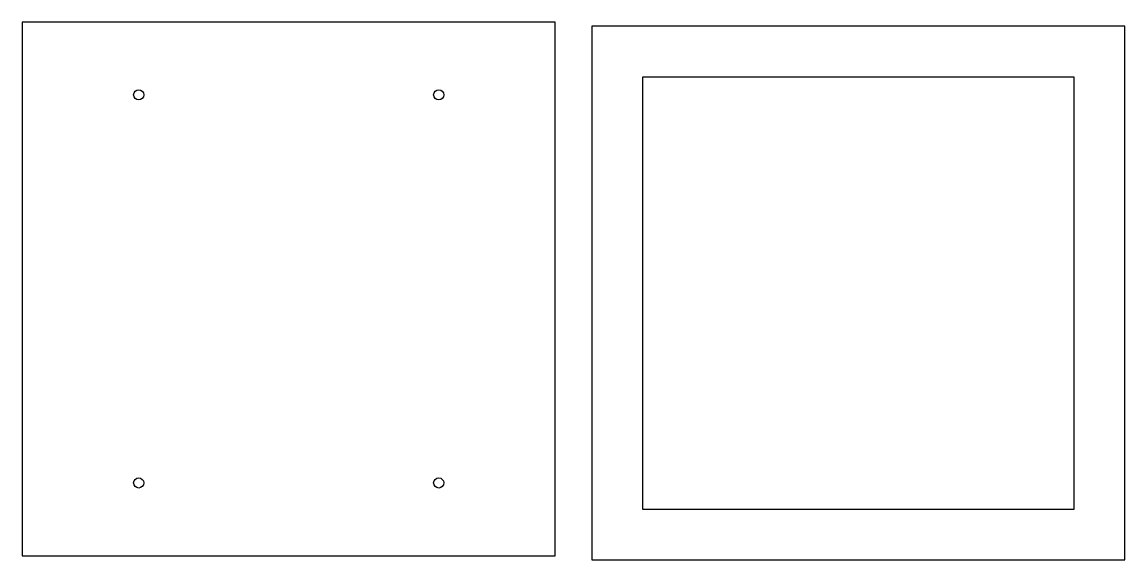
# Model space of a CAD drawing. Header units: millimetres. Extents: x -271 to 55, y -113 to 46.
import ezdxf

# ---------------------------------------------------------------- set-up
doc = ezdxf.new("R2010")
doc.units = ezdxf.units.MM
doc.layers.get('0').update_dxf_attribs({"linetype": 'CONTINUOUS'})

msp = doc.modelspace()

# ---------------------------------------------------------------- linework, layer by layer
for points in [[(-271.25, 46.25), (-271.25, -111.5), (-113.5, -111.5), (-113.5, 46.25)], [(55, 45), (-102.75, 45), (-102.75, -112.75), (55, -112.75)], [(40, 30), (-87.75, 30), (-87.75, -97.75), (40, -97.75)]]:
    msp.add_lwpolyline(points, close=True)
for centre in [(-236.75, 24.75), (-148, 24.75), (-236.75, -90), (-148, -90)]:
    msp.add_circle(centre, 1.5)

doc.saveas('drawing.dxf')
